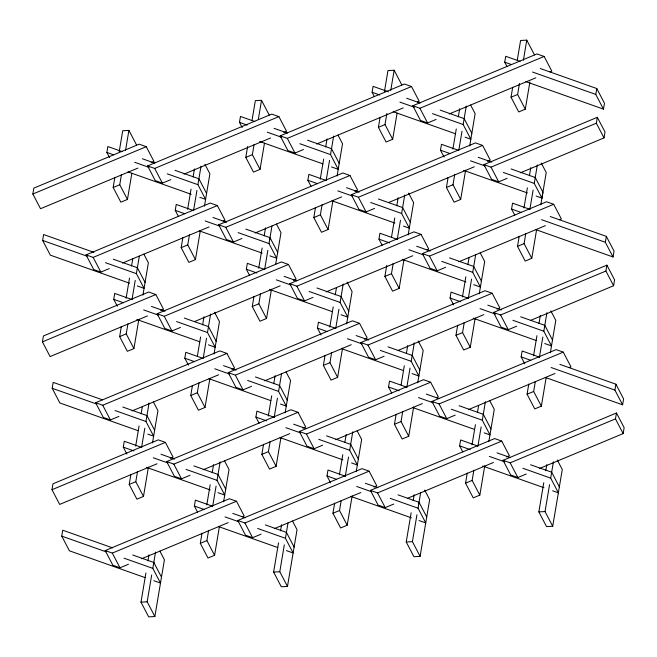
<?xml version="1.0" encoding="UTF-8"?>
<svg xmlns="http://www.w3.org/2000/svg" width="657" height="657" viewBox="0 0 657 657"><rect width="100%" height="100%" fill="white"/><g stroke="black" fill="none" stroke-linecap="round" stroke-linejoin="round"><path stroke-width="0.99" d="M137.888 168.102L40.537 208.721L32.85 194.02L33.844 188.124L139.153 144.179L146.265 146.7L153.952 161.4L151.118 162.583M129.585 283.216L50.31 255.138L42.623 240.437L43.617 234.533L93.885 252.345M147.455 315.943L50.104 356.57L42.418 341.862L43.411 335.965L148.72 292.02L155.832 294.541L163.519 309.242L160.686 310.424M138.184 430.713L59.877 402.979L52.19 388.279L53.184 382.374L102.492 399.842M109.571 157.623L106.861 152.432L107.855 146.536L122.227 151.627M157.023 463.793L59.672 504.412L51.985 489.703L52.979 483.807L158.296 439.862L165.4 442.383L173.087 457.083L170.253 458.266M131.852 173.276L127.442 199.441L120.855 202.184L113.168 187.483L114.844 177.53M119.204 151.644L122.728 130.743L128.912 130.39L136.599 145.09M127.442 199.441L119.755 184.74L121.446 174.672M125.52 150.519L128.912 130.39M145.172 577.643L69.445 550.821L61.758 536.12L62.752 530.224L112.602 547.872M117.332 306.236L113.718 299.313L114.712 293.416L132.114 299.576M138.849 319.31L133.921 348.571L127.335 351.314L119.648 336.614L121.348 326.521M126.111 298.27L129.511 278.083M131.548 265.978L132.739 258.915M133.921 348.571L126.234 333.871L127.934 323.778M132.016 299.559L135.243 280.383M137.28 268.278L139.325 256.164M137.321 285.959L144.088 288.349L136.401 273.649L137.395 267.752L113.226 259.187M142.93 295.092L148.367 262.792L143.85 254.144M126.9 454.077L123.286 447.154L124.28 441.258L141.682 447.417M178.408 216.408L175.238 210.355L176.232 204.45L193.634 210.618M148.416 467.152L143.489 496.413L136.902 499.164L129.215 484.455L130.915 474.362M135.679 446.111L139.079 425.925M141.115 413.82L142.306 406.757M143.489 496.413L135.802 481.712L137.502 471.619M141.584 447.401L144.811 428.224M147.858 434.137L153.656 436.199L145.969 421.49L149.065 402.996M200.204 231.354L195.441 259.605L188.863 262.357L181.176 247.656L182.876 237.563M187.631 209.304L191.039 189.126M193.076 177.012L194.439 168.939M152.498 442.933L157.935 410.641L153.418 401.985M195.441 259.605L187.754 244.905L189.454 234.812M193.536 210.593L196.936 190.415M199.859 197.355L205.608 199.391L197.921 184.683L201.017 166.196M204.458 206.126L209.895 173.834L204.918 164.316M159.897 551.116L164.414 559.772L154.855 616.512L148.679 616.866L140.992 602.157L145.911 572.97M147.94 560.897L148.958 554.861M188.428 365.111L184.806 358.196L185.8 352.292L203.202 358.459L206.503 338.256M154.855 616.512L147.168 601.812L151.701 574.932M153.713 562.983L155.553 552.036M153.804 580.698L160.513 583.079L152.826 568.371L153.82 562.474L132.73 555.001M209.772 379.196L205.017 407.447L198.43 410.198L190.744 395.498L192.444 385.404M197.371 356.135L200.607 336.967M202.643 324.854L204.007 316.781M242.187 127.54L239.477 122.35L240.47 116.445L254.85 121.545M205.017 407.447L197.33 392.746L199.03 382.653M208.409 344.835L215.184 347.233L207.497 332.532L210.585 314.038M264.467 143.185L260.057 169.358L253.479 172.101L245.792 157.401L247.632 146.454M251.992 120.568L255.351 100.661L261.527 100.307L269.214 115.008M214.026 353.967L219.463 321.675L214.486 312.157M260.057 169.358L252.37 154.65L254.07 144.589M258.308 119.426L261.527 100.307M197.543 512.09L194.382 506.038L195.375 500.133L212.63 506.243M249.504 275.283L246.334 269.23L247.328 263.334L264.73 269.493M219.339 527.037L214.584 555.296L207.998 558.039L200.311 543.339L202.011 533.246M206.774 504.987L210.174 484.809M212.211 472.695L213.574 464.622M214.584 555.296L206.898 540.588L208.597 530.495M212.679 506.276L216.079 486.098M217.943 474.995L220.152 461.879M217.984 492.676L224.751 495.074L217.065 480.374L218.058 474.469L193.889 465.912M271.472 289.22L266.537 318.489L259.958 321.232L252.272 306.532L253.972 296.438M258.727 268.187L262.127 248.001M264.171 235.896L265.527 227.823M223.594 501.808L229.03 469.517L224.513 460.869M266.537 318.489L258.85 303.78L260.55 293.695M264.631 269.477L267.859 250.301M269.731 239.197L271.941 226.082M269.937 255.869L276.704 258.267L269.017 243.566L270.011 237.662L245.841 229.104M275.718 263.991L280.991 232.709L276.466 224.062M259.072 423.124L255.902 417.072L256.895 411.175L274.298 417.335M311.024 186.325L307.862 180.264L308.856 174.368L325.289 180.19M280.868 438.071L276.104 466.33L269.526 469.073L261.839 454.373L263.539 444.28M268.302 416.029L271.702 395.843M273.739 383.737L275.102 375.664M276.104 466.33L268.417 451.63L270.117 441.537M274.199 417.318L277.435 398.142M280.473 404.055L286.271 406.108L278.584 391.408L281.508 373.923M332.992 200.262L328.065 229.523L321.478 232.274L313.791 217.566L315.491 207.481M320.255 179.221L323.655 159.035M325.691 146.93L327.055 138.857M285.122 412.842L290.558 380.551L286.033 371.903M328.065 229.523L320.378 214.823L322.078 204.729M326.159 180.511L329.559 160.324M331.522 166.927L338.232 169.309L330.545 154.6L333.641 136.106M337.074 176.043L342.519 143.752L337.994 135.096M292.513 521.034L297.038 529.682L287.479 586.43L281.295 586.775L273.616 572.075L278.527 542.887M280.564 530.815L281.582 524.771M321.043 335.029L317.43 328.106L318.423 322.209L335.826 328.377M287.479 586.43L279.792 571.721L284.317 544.85M286.329 532.901L288.012 522.947M286.419 550.615L293.129 552.989L285.442 538.288L286.444 532.392L265.354 524.918M342.56 348.103L337.632 377.364L331.054 380.116L323.367 365.407L325.067 355.322M329.822 327.063L333.222 306.876M335.267 294.771L336.458 287.709M374.359 96.587L372.1 92.267L373.094 86.363L388.427 91.799M337.632 377.364L329.945 362.664L331.645 352.571M335.727 328.352L338.955 309.176M341.032 314.752L347.799 317.15L340.112 302.442L343.209 283.947M397.091 113.103L392.681 139.268L386.094 142.019L378.407 127.318L380.091 117.357M384.452 91.479L387.967 70.57L394.151 70.225L401.838 84.925M346.641 323.885L352.086 291.593L347.11 282.075M392.681 139.268L384.994 124.567L386.858 113.497M390.759 90.354L394.151 70.225M330.619 482.87L326.997 475.947L327.991 470.051L345.245 476.161M382.119 245.201L378.958 239.148L379.951 233.243L397.354 239.411M352.136 495.945L347.2 525.206L340.622 527.957L332.935 513.248L334.635 503.163M339.39 474.904L342.79 454.726M344.835 442.613L346.19 434.54M347.2 525.206L339.513 510.505L341.213 500.412M345.295 476.194L348.522 457.017M350.567 444.912L352.776 431.797M351.569 462.939L357.367 464.992L349.68 450.283L350.674 444.387L326.504 435.829M403.915 260.147L399.16 288.407L392.574 291.15L384.887 276.449L386.759 265.346M391.523 237.087L394.75 217.919M396.787 205.805L398.15 197.732M356.209 471.726L361.654 439.434L357.129 430.787M399.16 288.407L391.473 273.698L393.173 263.605M397.255 239.386L400.483 220.218M403.521 226.131L409.327 228.184L401.641 213.484L404.737 194.989M408.169 234.919L413.606 202.627L408.638 193.117M391.687 393.042L388.525 386.989L389.519 381.085L406.921 387.252M444.099 157.105L440.477 150.182L441.471 144.285L457.913 150.108M413.655 406.979L408.728 436.248L402.141 438.991L394.455 424.291L396.155 414.197M401.09 384.936L404.318 365.76M406.355 353.647L407.718 345.574M408.728 436.248L401.041 421.539L402.741 411.454M406.823 387.228L410.05 368.06M412.128 373.628L418.895 376.026L411.208 361.325L414.304 342.831M465.616 170.171L460.688 199.441L454.102 202.184L446.415 187.483L448.115 177.39M452.878 149.139L456.278 128.953M458.315 116.847L459.678 108.775M417.737 382.76L423.182 350.468L418.205 340.958M460.688 199.441L453.002 184.74L454.701 174.647M458.775 150.428L462.011 131.252M465.099 137.182L470.855 139.218L463.169 124.518L466.256 106.023M469.698 145.953L475.134 113.661L470.617 105.013M424.685 490.089L429.653 499.599L420.094 556.339L413.918 556.693L406.231 541.992L411.151 512.805M413.187 500.724L414.197 494.688M453.667 304.947L450.053 298.023L451.047 292.127L468.449 298.286M420.094 556.339L412.415 541.639L416.94 514.76M418.78 503.812L420.628 492.865M419.043 520.533L425.752 522.906L418.066 508.206L419.059 502.301L397.97 494.836M475.183 318.021L470.256 347.282L463.67 350.025L455.983 335.325L457.683 325.231M462.446 296.98L465.846 276.794M467.883 264.689L469.073 257.626M506.982 66.505L504.716 62.177L505.709 56.28L520.089 61.372M470.256 347.282L462.569 332.582L464.269 322.488M468.351 298.27L471.578 279.094M473.656 284.67L480.423 287.06L472.736 272.359L475.66 254.875M529.879 82.01L525.304 109.185L518.718 111.936L511.031 97.228L512.706 87.274M517.24 60.395L520.59 40.488L526.766 40.134L534.453 54.843M479.265 293.794L484.702 261.502L480.185 252.855M525.304 109.185L517.617 94.485L519.482 83.414M523.374 60.263L526.766 40.134M462.783 451.917L459.621 445.865L460.614 439.968L477.869 446.078M514.743 215.118L511.573 209.066L512.567 203.161L529.969 209.328M484.751 465.862L479.824 495.123L473.237 497.875L465.55 483.166L467.25 473.073M472.013 444.822L475.413 424.636M477.45 412.53L478.641 405.468M479.824 495.123L472.137 480.423L473.837 470.33M477.918 446.111L481.146 426.935M484.193 432.848L489.991 434.901L482.304 420.201L485.4 401.706M536.539 230.065L531.776 258.316L525.198 261.067L517.511 246.359L519.211 236.274M523.974 208.014L527.374 187.836M529.411 175.723L530.774 167.65M488.833 441.644L494.269 409.344L489.752 400.696M531.776 258.316L524.089 243.616L525.789 233.522M529.871 209.304L533.106 190.136M536.145 196.049L541.943 198.102L534.256 183.393L537.352 164.907M540.793 204.836L546.23 172.545L541.253 163.026M541.943 198.102L542.937 192.197L535.25 177.497L511.08 168.939M524.762 363.822L521.141 356.907L522.134 351.002L539.537 357.17M546.107 377.906L541.352 406.157L534.765 408.909L527.078 394.208L528.778 384.115M533.541 355.856L536.941 335.678M538.978 323.564L540.341 315.491M541.352 406.157L533.665 391.457L535.365 381.364M539.438 357.145L542.838 336.967M544.743 343.545L551.519 345.943L543.832 331.235L546.92 312.748M550.361 352.678L555.797 320.386L550.821 310.868M525.822 81.632L603.471 109.136L595.784 94.436L596.778 88.531L540.218 68.5M520.336 172.824L604.021 137.904L596.334 123.204L597.328 117.307L483.913 164.628L491.6 179.328L498.704 181.849L507.171 178.318M603.471 109.136L604.465 103.239L596.778 88.531M557.3 459.999L562.277 469.517L552.718 526.257L546.542 526.61L538.855 511.91L543.766 482.723M545.803 470.642L546.821 464.606M604.021 137.904L605.015 132.008L597.328 117.307M552.718 526.257L545.031 511.557L549.556 484.677M552.619 490.787L558.376 492.824L550.689 478.124L553.416 461.781M535.701 229.589L613.038 256.977L605.352 242.277L606.345 236.372L550.27 216.514M530.84 320.279L613.589 285.746L605.902 271.045L606.896 265.149L493.481 312.469L501.168 327.17L508.28 329.691L516.739 326.159M613.038 256.977L614.032 251.081L606.345 236.372M613.589 285.746L614.582 279.849L606.896 265.149M545.269 377.43L622.606 404.819L614.919 390.118L615.913 384.214L559.846 364.356M539.471 468.507L623.156 433.595L615.469 418.887L616.463 412.99L503.048 460.311L510.735 475.019L517.847 477.532L526.306 474.001M622.606 404.819L623.6 398.922L615.913 384.214M623.156 433.595L624.15 427.691L616.463 412.99M32.85 194.02L146.265 146.7M170.845 179.607L162.369 183.139L155.266 180.618L147.579 165.917L271.776 114.096L278.888 116.618L286.575 131.318L283.75 132.492M147.579 165.917L154.691 168.438L278.888 116.618M113.168 187.483L119.755 184.74M184.017 174.113L270.577 137.995M303.46 149.525L294.993 153.056L287.881 150.535L280.194 135.835L404.392 84.014L411.504 86.527L419.191 101.235L417.31 102.016M280.194 135.835L287.306 138.356L411.504 86.527M245.792 157.401L252.37 154.65M316.633 144.023L403.193 107.904M436.084 119.434L427.617 122.974L420.505 120.453L412.818 105.752L537.015 53.923L544.127 56.445L551.814 71.145L549.934 71.933M412.818 105.752L419.93 108.265L544.127 56.445M378.407 127.318L384.994 124.567M109.317 268.565L100.85 272.105L93.737 269.584L86.051 254.883L210.248 203.062L217.36 205.575L225.047 220.276L223.166 221.064M86.051 254.883L93.163 257.396L217.36 205.575M449.257 113.94L535.816 77.822M511.031 97.228L517.617 94.485M122.489 263.071L209.049 226.952M241.932 238.483L233.465 242.014L226.361 239.501L218.674 224.801L342.872 172.972L349.976 175.493L357.663 190.193L354.846 191.376M218.674 224.801L225.778 227.314L349.976 175.493M181.176 247.656L187.754 244.905M255.105 232.989L341.673 196.87M374.556 208.4L366.089 211.932L358.977 209.419L351.29 194.71L475.487 142.889L482.599 145.411L490.286 160.111L487.461 161.285M351.29 194.71L358.402 197.231L482.599 145.411M313.791 217.566L320.378 214.823M42.418 341.862L155.832 294.541M388.673 202.512L474.288 166.788M483.913 164.628L491.025 167.149L596.334 123.204M446.415 187.483L453.002 184.74M180.412 327.449L171.945 330.98L164.833 328.467L157.146 313.759L281.344 261.938L288.456 264.459L296.143 279.159L293.318 280.334M157.146 313.759L164.258 316.28L288.456 264.459M119.648 336.614L126.234 333.871M194.521 321.56L280.145 285.836M313.028 297.366L304.561 300.898L297.449 298.377L289.762 283.676L413.967 231.855L421.071 234.368L428.758 249.077L426.878 249.857M289.762 283.676L296.874 286.197L421.071 234.368M252.272 306.532L258.85 303.78M326.2 291.864L412.768 255.745M445.651 267.276L437.184 270.815L430.072 268.294L422.385 253.594L546.583 201.765L553.695 204.286L561.382 218.986L559.501 219.775M422.385 253.594L429.497 256.107L553.695 204.286M384.887 276.449L391.473 273.698M118.884 416.415L110.417 419.946L103.305 417.425L95.618 402.725L219.816 350.904L226.928 353.417L234.615 368.125L231.79 369.3M95.618 402.725L102.73 405.238L226.928 353.417M458.824 261.782L545.384 225.663M517.511 246.359L524.089 243.616M132.057 410.912L218.617 374.794M251.508 386.324L243.033 389.864L235.929 387.343L228.242 372.642L352.439 320.813L359.551 323.334L367.238 338.035L364.413 339.217M228.242 372.642L235.354 375.155L359.551 323.334M190.744 395.498L197.33 392.746M264.681 380.83L351.24 344.711M384.123 356.242L375.656 359.773L368.544 357.26L360.857 342.552L485.055 290.731L492.167 293.252L499.854 307.952L497.029 309.127M360.857 342.552L367.969 345.073L492.167 293.252M323.367 365.407L329.945 362.664M51.985 489.703L165.4 442.383M398.241 350.353L483.856 314.629M493.481 312.469L500.593 314.99L605.902 271.045M455.983 335.325L462.569 332.582M189.98 475.29L181.513 478.822L174.401 476.309L166.714 461.6L290.911 409.779L298.023 412.3L305.71 427.001L302.885 428.175M166.714 461.6L173.826 464.121L298.023 412.3M129.215 484.455L135.802 481.712M203.153 469.796L289.712 433.677M322.595 445.208L314.128 448.739L307.024 446.218L299.337 431.518L423.535 379.697L430.639 382.21L438.326 396.918L436.445 397.699M299.337 431.518L306.441 434.039L430.639 382.21M261.839 454.373L268.417 451.63M335.768 439.705L422.336 403.587M455.219 415.117L446.752 418.657L439.64 416.136L431.953 401.435L556.151 349.614L563.263 352.127L570.949 366.828L569.069 367.616M431.953 401.435L439.065 403.948L563.263 352.127M394.455 424.291L401.041 421.539M128.452 564.256L119.985 567.788L112.873 565.266L105.186 550.566L229.383 498.745L236.495 501.258L244.182 515.967L242.302 516.747M105.186 550.566L112.298 553.087L236.495 501.258M468.392 409.623L554.951 373.505M527.078 394.208L533.665 391.457M141.625 558.754L228.184 522.635M261.075 534.166L252.608 537.705L245.496 535.184L237.809 520.484L362.007 468.655L369.119 471.176L376.806 485.876L373.981 487.059M237.809 520.484L244.921 522.997L369.119 471.176M200.311 543.339L206.898 540.588M274.248 528.671L360.808 492.553M393.691 504.083L385.224 507.615L378.112 505.102L370.425 490.393L494.631 438.572L501.734 441.093L509.421 455.794L506.604 456.976M370.425 490.393L377.537 492.914L501.734 441.093M332.935 513.248L339.513 510.505M407.808 498.195L493.432 462.471M503.048 460.311L510.161 462.832L615.469 418.887M465.55 483.166L472.137 480.423M538.855 511.91L545.031 511.557M406.231 541.992L412.415 541.639M273.616 572.075L279.792 571.721M140.992 602.157L147.168 601.812M504.716 62.177L511.425 64.558M532.515 72.024L595.784 94.436M406.642 98.246L420.061 103.001M440.19 110.13L464.162 118.621L471.849 133.322M372.1 92.267L379.762 94.978M399.899 102.114L414.28 107.206M432.487 113.653L463.169 124.518M393.206 111.723L455.515 133.79M478.214 157.294L491.748 162.09M440.477 150.182L450.152 153.607M470.453 160.801L484.956 165.934M503.319 172.438L534.256 183.393M463.637 170.368L527.448 192.961M511.573 209.066L521.239 212.482M541.549 219.676L605.352 242.277M274.026 128.329L287.446 133.084M307.575 140.212L331.539 148.704L339.226 163.404M239.477 122.35L247.147 125.068M267.276 132.197L281.656 137.288M299.871 143.735L330.545 154.6M259.622 141.469L322.891 163.872M346.559 187.721L359.124 192.173M378.465 199.022L402.634 207.579L410.321 222.288M307.862 180.264L317.528 183.689M337.829 190.883L352.333 196.016M370.704 202.52L401.641 213.484M331.982 200.787L394.824 223.052M416.686 246.26L430.22 251.048M449.56 257.897L473.73 266.463L481.417 281.163M378.958 239.148L389.593 242.909M408.925 249.759L423.428 254.9M441.8 261.404L472.736 272.359M142.364 158.756L154.822 163.166M174.951 170.303L198.915 178.786L206.602 193.487M106.861 152.432L113.571 154.806M134.66 162.279L149.032 167.371M167.248 173.826L197.921 184.683M402.109 259.326L465.92 281.927M127.967 171.888L191.236 194.3M487.781 305.135L501.316 309.932M520.656 316.781L544.825 325.338L552.512 340.039M450.053 298.023L460.688 301.793M480.021 308.642L495.493 314.12M512.887 320.279L543.832 331.235M212.975 217.467L226.509 222.255M175.238 210.355L184.904 213.78M205.214 220.966L219.709 226.107M238.08 232.611L269.017 243.566M473.204 318.21L536.046 340.466M199.358 230.878L262.2 253.134M521.141 356.907L530.815 360.332M551.116 367.518L614.919 390.118M284.07 276.342L296.635 280.794M316.937 287.988L341.106 296.545L348.793 311.246M246.334 269.23L256.969 273M276.31 279.849L290.805 284.982M309.176 291.486L340.112 302.442M269.493 289.409L332.335 311.673M356.127 335.563L368.7 340.014M388.032 346.863L412.202 355.421L419.889 370.129M317.43 328.106L327.096 331.53M347.397 338.725L361.9 343.857M380.272 350.37L411.208 361.325M42.623 240.437L87.094 256.189M105.465 262.693L136.401 273.649M341.55 348.637L403.423 370.548M426.253 394.101L438.827 398.553M459.128 405.739L483.297 414.304L490.984 429.005M388.525 386.989L399.16 390.751M418.493 397.6L432.996 402.741M451.367 409.245L482.304 420.201M151.447 306.425L164.981 311.221M184.321 318.07L208.491 326.628L216.178 341.328M113.718 299.313L123.385 302.737M143.686 309.932L158.189 315.064M176.552 321.569L207.497 332.532M412.645 407.512L474.518 429.423M136.87 319.499L199.712 341.755M497.037 452.87L510.456 457.625M530.593 464.754L551.683 472.219L559.37 486.927M459.621 445.865L470.166 449.602M489.334 456.393L504.675 461.822M522.89 468.277L550.689 478.124M223.511 365.645L236.077 370.096M255.409 376.946L279.578 385.511L287.265 400.212M184.806 358.196L194.48 361.621M214.782 368.807L229.285 373.948M247.648 380.452L278.584 391.408M482.64 466.002L543.996 487.732M208.934 378.719L270.807 400.63M293.638 424.184L306.203 428.635M255.902 417.072L266.537 420.841M285.877 427.691L300.38 432.823M318.744 439.328L349.68 450.283M280.03 437.595L342.864 459.851M365.374 483.289L377.841 487.708M326.997 475.947L336.581 479.347M356.718 486.476L371.098 491.567M390.266 498.359L418.066 508.206M122.793 407.028L146.963 415.594L154.65 430.294M52.19 388.279L96.661 404.03M115.032 410.535L145.969 421.49M350.978 496.429L411.372 517.815M161.014 454.266L174.548 459.062M123.286 447.154L133.921 450.924M153.253 457.773L167.757 462.906M186.128 469.41L217.065 480.374M146.437 467.341L210.248 489.941M232.759 513.38L245.217 517.79M194.382 506.038L203.966 509.43M225.055 516.903L238.475 521.65M257.643 528.442L285.442 538.288M218.362 526.512L277.796 547.56M61.758 536.12L105.851 551.74M124.066 558.187L152.826 568.371M491.025 167.149L498.704 181.849M419.93 108.265L427.617 122.974M500.593 314.99L508.28 329.691M429.497 256.107L437.184 270.815M510.161 462.832L517.847 477.532M358.402 197.231L366.089 211.932M439.065 403.948L446.752 418.657M287.306 138.356L294.993 153.056M367.969 345.073L375.656 359.773M419.059 502.301L426.746 517.01M296.874 286.197L304.561 300.898M270.011 237.662L277.697 252.37M377.537 492.914L385.224 507.615M350.674 444.387L358.361 459.087M225.778 227.314L233.465 242.014M306.441 434.039L314.128 448.739M154.691 168.438L162.369 183.139M235.354 375.155L243.033 389.864M286.444 532.392L294.122 547.092M164.258 316.28L171.945 330.98M137.395 267.752L145.082 282.453M244.921 522.997L252.608 537.705M218.058 474.469L225.745 489.178M93.163 257.396L100.85 272.105M173.826 464.121L181.513 478.822M102.73 405.238L110.417 419.946M153.82 562.474L161.507 577.174M112.298 553.087L119.985 567.788"/></g></svg>
